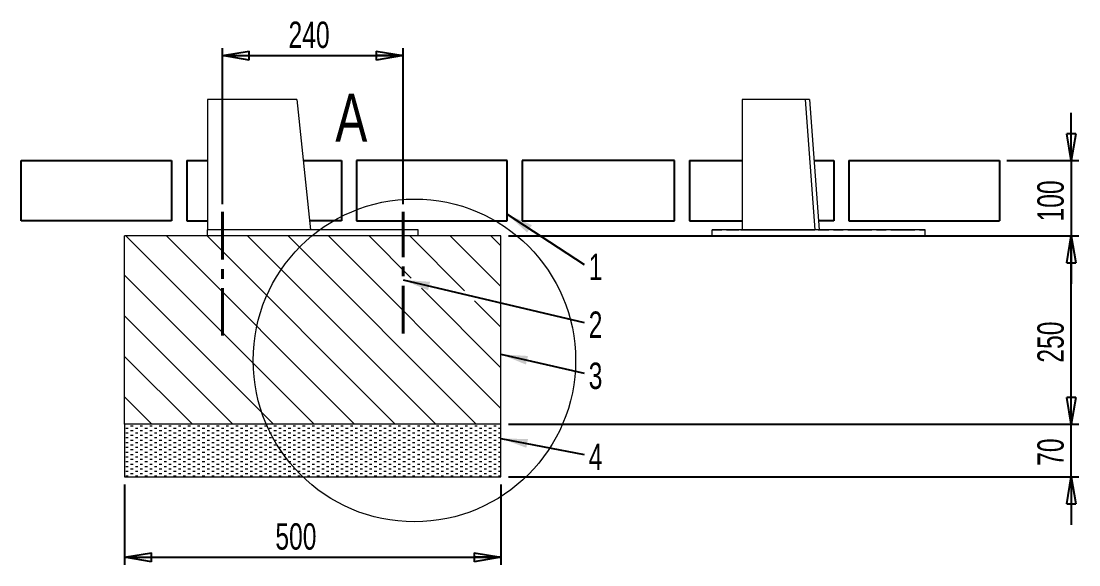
# Model space of a CAD drawing. Header units: millimetres. Extents: x 13 to 406, y 10 to 270.
# Drawn here: x 14 to 154.6, y 124.3 to 196.5 of the extents above; entities that cross this region are included whole.
import ezdxf

# ---------------------------------------------------------------- set-up
doc = ezdxf.new("R2010")
doc.units = ezdxf.units.MM
doc.linetypes.add('CENTER', pattern=[10.16, 6.35, -1.27, 1.27, -1.27])
doc.linetypes.add('HIDDEN', pattern=[1.905, 1.27, -0.635])
doc.layers.add('HLADINA1', color=7, linetype='CENTER', lineweight=40)
doc.layers.add('HLADINA2', color=7, linetype='Continuous')
doc.styles.add('SLDTEXTSTYLE0', font='TXT', dxfattribs={"width": 0.7})
doc.styles.add('SLDTEXTSTYLE1', font='TXT', dxfattribs={"width": 0.75})
doc.dimstyles.new('SLDDIMSTYLE0', dxfattribs={"dimtxt": 3.5, "dimasz": 3.556, "dimexe": 0, "dimexo": 0.0625, "dimgap": 0.875, "dimtad": 1, "dimlfac": 10, "dimrnd": 1e-09, "dimzin": 12, "dimdsep": 46, "dimtxsty": 'SLDTEXTSTYLE0', "dimblk1": 'CLOSED', "dimblk2": 'CLOSED', "dimsah": 1, "dimcen": 0.09, "dimadec": 0, "dimazin": 3, "dimtfac": 1, "dimtofl": 0, "dimtmove": 0, "dimatfit": 3, "dimldrblk": 'CLOSED', "dimfxl": 0, "dimfrac": 2, "dimtolj": 1, "dimtzin": 12, "dimarcsym": 0})
doc.dimstyles.new('SLDDIMSTYLE2', dxfattribs={"dimtxt": 3.5, "dimasz": 3.556, "dimexe": 0, "dimexo": 0.0625, "dimgap": 0.875, "dimtad": 1, "dimlfac": 10, "dimrnd": 1e-09, "dimzin": 12, "dimdsep": 46, "dimtxsty": 'SLDTEXTSTYLE0', "dimblk1": 'CLOSED', "dimblk2": 'CLOSED', "dimsah": 1, "dimcen": 0.09, "dimadec": 0, "dimazin": 3, "dimtfac": 1, "dimtmove": 0, "dimatfit": 0, "dimldrblk": 'CLOSED', "dimfxl": 0, "dimfrac": 2, "dimtolj": 1, "dimtzin": 12, "dimarcsym": 0})
doc.dimstyles.new('SLDDIMSTYLE3', dxfattribs={"dimtxt": 0.18, "dimasz": 3.556, "dimexe": 0, "dimexo": 0.0625, "dimgap": 0, "dimtad": 0, "dimtih": 1, "dimtoh": 1, "dimdec": 0, "dimrnd": 1e-09, "dimzin": 0, "dimdsep": 46, "dimtxsty": 'Standard', "dimsah": 1, "dimcen": 0.09, "dimadec": 0, "dimazin": 0, "dimtfac": 3.556, "dimtdec": 0, "dimtofl": 0, "dimtmove": 0, "dimatfit": 3, "dimfxl": 0, "dimfrac": 2, "dimtolj": 1, "dimtzin": 0, "dimarcsym": 0})

# ---------------------------------------------------------------- blocks, each defined once
blk = doc.blocks.new('SW_HATCH_0')
at = {"color": 0, "linetype": 'Continuous', "lineweight": 0}
for p, q in [((0.17, 21.38), (25.17, -3.62)), ((5.56, 21.38), (30.56, -3.62)), ((10.95, 21.38), (35.95, -3.62)), ((16.34, 21.38), (41.34, -3.62)), ((21.73, 21.38), (46.73, -3.62)), ((27.11, 21.38), (50, -1.51)), ((32.5, 21.38), (38.09, 15.79)), ((37.89, 21.38), (45.16, 14.11)), ((43.28, 21.38), (50, 14.66)), ((48.67, 21.38), (50, 20.05)), ((0, 16.16), (19.78, -3.62)), ((39.44, 14.44), (50, 3.88)), ((46.51, 12.76), (50, 9.27)), ((0, 10.78), (14.4, -3.62)), ((0, 5.39), (9.01, -3.62)), ((0, 0), (3.62, -3.62)), ((0.16, -4.13), (0.48, -4.13)), ((0.8, -3.82), (1.12, -3.82)), ((1.43, -4.13), (1.75, -4.13)), ((2.07, -3.82), (2.39, -3.82)), ((2.7, -4.13), (3.02, -4.13)), ((3.34, -3.82), (3.66, -3.82)), ((3.97, -4.13), (4.29, -4.13)), ((4.61, -3.82), (4.93, -3.82)), ((5.24, -4.13), (5.56, -4.13)), ((5.88, -3.82), (6.2, -3.82)), ((6.51, -4.13), (6.83, -4.13)), ((7.15, -3.82), (7.47, -3.82)), ((7.78, -4.13), (8.1, -4.13)), ((8.42, -3.82), (8.74, -3.82)), ((9.05, -4.13), (9.37, -4.13)), ((9.69, -3.82), (10.01, -3.82)), ((10.32, -4.13), (10.64, -4.13)), ((10.96, -3.82), (11.28, -3.82)), ((11.59, -4.13), (11.91, -4.13)), ((12.23, -3.82), (12.55, -3.82)), ((12.86, -4.13), (13.18, -4.13)), ((13.5, -3.82), (13.82, -3.82)), ((14.13, -4.13), (14.45, -4.13)), ((14.77, -3.82), (15.09, -3.82)), ((15.4, -4.13), (15.72, -4.13)), ((16.04, -3.82), (16.36, -3.82)), ((16.67, -4.13), (16.99, -4.13)), ((17.31, -3.82), (17.63, -3.82)), ((17.94, -4.13), (18.26, -4.13)), ((18.58, -3.82), (18.9, -3.82)), ((19.21, -4.13), (19.53, -4.13)), ((19.85, -3.82), (20.17, -3.82)), ((20.48, -4.13), (20.8, -4.13)), ((21.12, -3.82), (21.44, -3.82)), ((21.75, -4.13), (22.07, -4.13)), ((22.39, -3.82), (22.71, -3.82)), ((23.02, -4.13), (23.34, -4.13)), ((23.66, -3.82), (23.98, -3.82)), ((24.29, -4.13), (24.61, -4.13)), ((24.93, -3.82), (25.25, -3.82)), ((25.56, -4.13), (25.88, -4.13)), ((26.2, -3.82), (26.52, -3.82)), ((26.83, -4.13), (27.15, -4.13)), ((27.47, -3.82), (27.79, -3.82)), ((28.1, -4.13), (28.42, -4.13)), ((28.74, -3.82), (29.06, -3.82)), ((29.37, -4.13), (29.69, -4.13)), ((30.01, -3.82), (30.33, -3.82)), ((30.64, -4.13), (30.96, -4.13)), ((31.28, -3.82), (31.6, -3.82)), ((31.91, -4.13), (32.23, -4.13)), ((32.55, -3.82), (32.87, -3.82)), ((33.18, -4.13), (33.5, -4.13)), ((33.82, -3.82), (34.14, -3.82)), ((34.45, -4.13), (34.77, -4.13)), ((35.09, -3.82), (35.41, -3.82)), ((35.72, -4.13), (36.04, -4.13)), ((36.36, -3.82), (36.68, -3.82)), ((36.99, -4.13), (37.31, -4.13)), ((37.63, -3.82), (37.95, -3.82)), ((38.26, -4.13), (38.58, -4.13)), ((38.9, -3.82), (39.22, -3.82)), ((39.53, -4.13), (39.85, -4.13)), ((40.17, -3.82), (40.49, -3.82)), ((40.8, -4.13), (41.12, -4.13)), ((41.44, -3.82), (41.76, -3.82)), ((42.07, -4.13), (42.39, -4.13)), ((42.71, -3.82), (43.03, -3.82)), ((43.34, -4.13), (43.66, -4.13)), ((43.98, -3.82), (44.3, -3.82)), ((44.61, -4.13), (44.93, -4.13)), ((45.25, -3.82), (45.57, -3.82)), ((45.88, -4.13), (46.2, -4.13)), ((46.52, -3.82), (46.84, -3.82)), ((47.15, -4.13), (47.47, -4.13)), ((47.79, -3.82), (48.11, -3.82)), ((48.42, -4.13), (48.74, -4.13)), ((49.06, -3.82), (49.38, -3.82)), ((49.69, -4.13), (50, -4.13)), ((0.16, -4.77), (0.48, -4.77)), ((0.16, -5.4), (0.48, -5.4)), ((0.8, -4.45), (1.12, -4.45)), ((0.8, -5.09), (1.12, -5.09)), ((1.43, -4.77), (1.75, -4.77)), ((1.43, -5.4), (1.75, -5.4)), ((2.07, -4.45), (2.39, -4.45)), ((2.07, -5.09), (2.39, -5.09)), ((2.7, -4.77), (3.02, -4.77)), ((2.7, -5.4), (3.02, -5.4)), ((3.34, -4.45), (3.66, -4.45)), ((3.34, -5.09), (3.66, -5.09)), ((3.97, -4.77), (4.29, -4.77)), ((3.97, -5.4), (4.29, -5.4)), ((4.61, -4.45), (4.93, -4.45)), ((4.61, -5.09), (4.93, -5.09)), ((5.24, -4.77), (5.56, -4.77)), ((5.24, -5.4), (5.56, -5.4)), ((5.88, -4.45), (6.2, -4.45)), ((5.88, -5.09), (6.2, -5.09)), ((6.51, -4.77), (6.83, -4.77)), ((6.51, -5.4), (6.83, -5.4)), ((7.15, -4.45), (7.47, -4.45)), ((7.15, -5.09), (7.47, -5.09)), ((7.78, -4.77), (8.1, -4.77)), ((7.78, -5.4), (8.1, -5.4)), ((8.42, -4.45), (8.74, -4.45)), ((8.42, -5.09), (8.74, -5.09)), ((9.05, -4.77), (9.37, -4.77)), ((9.05, -5.4), (9.37, -5.4)), ((9.69, -4.45), (10.01, -4.45)), ((9.69, -5.09), (10.01, -5.09)), ((10.32, -4.77), (10.64, -4.77)), ((10.32, -5.4), (10.64, -5.4)), ((10.96, -4.45), (11.28, -4.45)), ((10.96, -5.09), (11.28, -5.09)), ((11.59, -4.77), (11.91, -4.77)), ((11.59, -5.4), (11.91, -5.4)), ((12.23, -4.45), (12.55, -4.45)), ((12.23, -5.09), (12.55, -5.09)), ((12.86, -4.77), (13.18, -4.77)), ((12.86, -5.4), (13.18, -5.4)), ((13.5, -4.45), (13.82, -4.45)), ((13.5, -5.09), (13.82, -5.09)), ((14.13, -4.77), (14.45, -4.77)), ((14.13, -5.4), (14.45, -5.4)), ((14.77, -4.45), (15.09, -4.45)), ((14.77, -5.09), (15.09, -5.09)), ((15.4, -4.77), (15.72, -4.77)), ((15.4, -5.4), (15.72, -5.4)), ((16.04, -4.45), (16.36, -4.45)), ((16.04, -5.09), (16.36, -5.09)), ((16.67, -4.77), (16.99, -4.77)), ((16.67, -5.4), (16.99, -5.4)), ((17.31, -4.45), (17.63, -4.45)), ((17.31, -5.09), (17.63, -5.09)), ((17.94, -4.77), (18.26, -4.77)), ((17.94, -5.4), (18.26, -5.4)), ((18.58, -4.45), (18.9, -4.45)), ((18.58, -5.09), (18.9, -5.09)), ((19.21, -4.77), (19.53, -4.77)), ((19.21, -5.4), (19.53, -5.4)), ((19.85, -4.45), (20.17, -4.45)), ((19.85, -5.09), (20.17, -5.09)), ((20.48, -4.77), (20.8, -4.77)), ((20.48, -5.4), (20.8, -5.4)), ((21.12, -4.45), (21.44, -4.45)), ((21.12, -5.09), (21.44, -5.09)), ((21.75, -4.77), (22.07, -4.77)), ((21.75, -5.4), (22.07, -5.4)), ((22.39, -4.45), (22.71, -4.45)), ((22.39, -5.09), (22.71, -5.09)), ((23.02, -4.77), (23.34, -4.77)), ((23.02, -5.4), (23.34, -5.4)), ((23.66, -4.45), (23.98, -4.45)), ((23.66, -5.09), (23.98, -5.09)), ((24.29, -4.77), (24.61, -4.77)), ((24.29, -5.4), (24.61, -5.4)), ((24.93, -4.45), (25.25, -4.45)), ((24.93, -5.09), (25.25, -5.09)), ((25.56, -4.77), (25.88, -4.77)), ((25.56, -5.4), (25.88, -5.4)), ((26.2, -4.45), (26.52, -4.45)), ((26.2, -5.09), (26.52, -5.09)), ((26.83, -4.77), (27.15, -4.77)), ((26.83, -5.4), (27.15, -5.4)), ((27.47, -4.45), (27.79, -4.45)), ((27.47, -5.09), (27.79, -5.09)), ((28.1, -4.77), (28.42, -4.77)), ((28.1, -5.4), (28.42, -5.4)), ((28.74, -4.45), (29.06, -4.45)), ((28.74, -5.09), (29.06, -5.09)), ((29.37, -4.77), (29.69, -4.77)), ((29.37, -5.4), (29.69, -5.4)), ((30.01, -4.45), (30.33, -4.45)), ((30.01, -5.09), (30.33, -5.09)), ((30.64, -4.77), (30.96, -4.77)), ((30.64, -5.4), (30.96, -5.4)), ((31.28, -4.45), (31.6, -4.45)), ((31.28, -5.09), (31.6, -5.09)), ((31.91, -4.77), (32.23, -4.77)), ((31.91, -5.4), (32.23, -5.4)), ((32.55, -4.45), (32.87, -4.45)), ((32.55, -5.09), (32.87, -5.09)), ((33.18, -4.77), (33.5, -4.77)), ((33.18, -5.4), (33.5, -5.4)), ((33.82, -4.45), (34.14, -4.45)), ((33.82, -5.09), (34.14, -5.09)), ((34.45, -4.77), (34.77, -4.77)), ((34.45, -5.4), (34.77, -5.4)), ((35.09, -4.45), (35.41, -4.45)), ((35.09, -5.09), (35.41, -5.09)), ((35.72, -4.77), (36.04, -4.77)), ((35.72, -5.4), (36.04, -5.4)), ((36.36, -4.45), (36.68, -4.45)), ((36.36, -5.09), (36.68, -5.09)), ((36.99, -4.77), (37.31, -4.77)), ((36.99, -5.4), (37.31, -5.4)), ((37.63, -4.45), (37.95, -4.45)), ((37.63, -5.09), (37.95, -5.09)), ((38.26, -4.77), (38.58, -4.77)), ((38.26, -5.4), (38.58, -5.4)), ((38.9, -4.45), (39.22, -4.45)), ((38.9, -5.09), (39.22, -5.09)), ((39.53, -4.77), (39.85, -4.77)), ((39.53, -5.4), (39.85, -5.4)), ((40.17, -4.45), (40.49, -4.45)), ((40.17, -5.09), (40.49, -5.09)), ((40.8, -4.77), (41.12, -4.77)), ((40.8, -5.4), (41.12, -5.4)), ((41.44, -4.45), (41.76, -4.45)), ((41.44, -5.09), (41.76, -5.09)), ((42.07, -4.77), (42.39, -4.77)), ((42.07, -5.4), (42.39, -5.4)), ((42.71, -4.45), (43.03, -4.45)), ((42.71, -5.09), (43.03, -5.09)), ((43.34, -4.77), (43.66, -4.77)), ((43.34, -5.4), (43.66, -5.4)), ((43.98, -4.45), (44.3, -4.45)), ((43.98, -5.09), (44.3, -5.09)), ((44.61, -4.77), (44.93, -4.77)), ((44.61, -5.4), (44.93, -5.4)), ((45.25, -4.45), (45.57, -4.45)), ((45.25, -5.09), (45.57, -5.09)), ((45.88, -4.77), (46.2, -4.77)), ((45.88, -5.4), (46.2, -5.4)), ((46.52, -4.45), (46.84, -4.45)), ((46.52, -5.09), (46.84, -5.09)), ((47.15, -4.77), (47.47, -4.77)), ((47.15, -5.4), (47.47, -5.4)), ((47.79, -4.45), (48.11, -4.45)), ((47.79, -5.09), (48.11, -5.09)), ((48.42, -4.77), (48.74, -4.77)), ((48.42, -5.4), (48.74, -5.4)), ((49.06, -4.45), (49.38, -4.45)), ((49.06, -5.09), (49.38, -5.09)), ((49.69, -4.77), (50, -4.77)), ((49.69, -5.4), (50, -5.4)), ((0.16, -6.04), (0.48, -6.04)), ((0.16, -6.67), (0.48, -6.67)), ((0.8, -5.72), (1.12, -5.72)), ((0.8, -6.36), (1.12, -6.36)), ((0.8, -6.99), (1.12, -6.99)), ((1.43, -6.04), (1.75, -6.04)), ((1.43, -6.67), (1.75, -6.67)), ((2.07, -5.72), (2.39, -5.72)), ((2.07, -6.36), (2.39, -6.36)), ((2.07, -6.99), (2.39, -6.99)), ((2.7, -6.04), (3.02, -6.04)), ((2.7, -6.67), (3.02, -6.67)), ((3.34, -5.72), (3.66, -5.72)), ((3.34, -6.36), (3.66, -6.36)), ((3.34, -6.99), (3.66, -6.99)), ((3.97, -6.04), (4.29, -6.04)), ((3.97, -6.67), (4.29, -6.67)), ((4.61, -5.72), (4.93, -5.72)), ((4.61, -6.36), (4.93, -6.36)), ((4.61, -6.99), (4.93, -6.99)), ((5.24, -6.04), (5.56, -6.04)), ((5.24, -6.67), (5.56, -6.67)), ((5.88, -5.72), (6.2, -5.72)), ((5.88, -6.36), (6.2, -6.36)), ((5.88, -6.99), (6.2, -6.99)), ((6.51, -6.04), (6.83, -6.04)), ((6.51, -6.67), (6.83, -6.67)), ((7.15, -5.72), (7.47, -5.72)), ((7.15, -6.36), (7.47, -6.36)), ((7.15, -6.99), (7.47, -6.99)), ((7.78, -6.04), (8.1, -6.04)), ((7.78, -6.67), (8.1, -6.67)), ((8.42, -5.72), (8.74, -5.72)), ((8.42, -6.36), (8.74, -6.36)), ((8.42, -6.99), (8.74, -6.99)), ((9.05, -6.04), (9.37, -6.04)), ((9.05, -6.67), (9.37, -6.67)), ((9.69, -5.72), (10.01, -5.72)), ((9.69, -6.36), (10.01, -6.36)), ((9.69, -6.99), (10.01, -6.99)), ((10.32, -6.04), (10.64, -6.04)), ((10.32, -6.67), (10.64, -6.67)), ((10.96, -5.72), (11.28, -5.72)), ((10.96, -6.36), (11.28, -6.36)), ((10.96, -6.99), (11.28, -6.99)), ((11.59, -6.04), (11.91, -6.04)), ((11.59, -6.67), (11.91, -6.67)), ((12.23, -5.72), (12.55, -5.72)), ((12.23, -6.36), (12.55, -6.36)), ((12.23, -6.99), (12.55, -6.99)), ((12.86, -6.04), (13.18, -6.04)), ((12.86, -6.67), (13.18, -6.67)), ((13.5, -5.72), (13.82, -5.72)), ((13.5, -6.36), (13.82, -6.36)), ((13.5, -6.99), (13.82, -6.99)), ((14.13, -6.04), (14.45, -6.04)), ((14.13, -6.67), (14.45, -6.67)), ((14.77, -5.72), (15.09, -5.72)), ((14.77, -6.36), (15.09, -6.36)), ((14.77, -6.99), (15.09, -6.99)), ((15.4, -6.04), (15.72, -6.04)), ((15.4, -6.67), (15.72, -6.67)), ((16.04, -5.72), (16.36, -5.72)), ((16.04, -6.36), (16.36, -6.36)), ((16.04, -6.99), (16.36, -6.99)), ((16.67, -6.04), (16.99, -6.04)), ((16.67, -6.67), (16.99, -6.67)), ((17.31, -5.72), (17.63, -5.72)), ((17.31, -6.36), (17.63, -6.36)), ((17.31, -6.99), (17.63, -6.99)), ((17.94, -6.04), (18.26, -6.04)), ((17.94, -6.67), (18.26, -6.67)), ((18.58, -5.72), (18.9, -5.72)), ((18.58, -6.36), (18.9, -6.36)), ((18.58, -6.99), (18.9, -6.99)), ((19.21, -6.04), (19.53, -6.04)), ((19.21, -6.67), (19.53, -6.67)), ((19.85, -5.72), (20.17, -5.72)), ((19.85, -6.36), (20.17, -6.36)), ((19.85, -6.99), (20.17, -6.99)), ((20.48, -6.04), (20.8, -6.04)), ((20.48, -6.67), (20.8, -6.67)), ((21.12, -5.72), (21.44, -5.72)), ((21.12, -6.36), (21.44, -6.36)), ((21.12, -6.99), (21.44, -6.99)), ((21.75, -6.04), (22.07, -6.04)), ((21.75, -6.67), (22.07, -6.67)), ((22.39, -5.72), (22.71, -5.72)), ((22.39, -6.36), (22.71, -6.36)), ((22.39, -6.99), (22.71, -6.99)), ((23.02, -6.04), (23.34, -6.04)), ((23.02, -6.67), (23.34, -6.67)), ((23.66, -5.72), (23.98, -5.72)), ((23.66, -6.36), (23.98, -6.36)), ((23.66, -6.99), (23.98, -6.99)), ((24.29, -6.04), (24.61, -6.04)), ((24.29, -6.67), (24.61, -6.67)), ((24.93, -5.72), (25.25, -5.72)), ((24.93, -6.36), (25.25, -6.36)), ((24.93, -6.99), (25.25, -6.99)), ((25.56, -6.04), (25.88, -6.04)), ((25.56, -6.67), (25.88, -6.67)), ((26.2, -5.72), (26.52, -5.72)), ((26.2, -6.36), (26.52, -6.36)), ((26.2, -6.99), (26.52, -6.99)), ((26.83, -6.04), (27.15, -6.04)), ((26.83, -6.67), (27.15, -6.67)), ((27.47, -5.72), (27.79, -5.72)), ((27.47, -6.36), (27.79, -6.36)), ((27.47, -6.99), (27.79, -6.99)), ((28.1, -6.04), (28.42, -6.04)), ((28.1, -6.67), (28.42, -6.67)), ((28.74, -5.72), (29.06, -5.72)), ((28.74, -6.36), (29.06, -6.36)), ((28.74, -6.99), (29.06, -6.99)), ((29.37, -6.04), (29.69, -6.04)), ((29.37, -6.67), (29.69, -6.67)), ((30.01, -5.72), (30.33, -5.72)), ((30.01, -6.36), (30.33, -6.36)), ((30.01, -6.99), (30.33, -6.99)), ((30.64, -6.04), (30.96, -6.04)), ((30.64, -6.67), (30.96, -6.67)), ((31.28, -5.72), (31.6, -5.72)), ((31.28, -6.36), (31.6, -6.36)), ((31.28, -6.99), (31.6, -6.99)), ((31.91, -6.04), (32.23, -6.04)), ((31.91, -6.67), (32.23, -6.67)), ((32.55, -5.72), (32.87, -5.72)), ((32.55, -6.36), (32.87, -6.36)), ((32.55, -6.99), (32.87, -6.99)), ((33.18, -6.04), (33.5, -6.04)), ((33.18, -6.67), (33.5, -6.67)), ((33.82, -5.72), (34.14, -5.72)), ((33.82, -6.36), (34.14, -6.36)), ((33.82, -6.99), (34.14, -6.99)), ((34.45, -6.04), (34.77, -6.04)), ((34.45, -6.67), (34.77, -6.67)), ((35.09, -5.72), (35.41, -5.72)), ((35.09, -6.36), (35.41, -6.36)), ((35.09, -6.99), (35.41, -6.99)), ((35.72, -6.04), (36.04, -6.04)), ((35.72, -6.67), (36.04, -6.67)), ((36.36, -5.72), (36.68, -5.72)), ((36.36, -6.36), (36.68, -6.36)), ((36.36, -6.99), (36.68, -6.99)), ((36.99, -6.04), (37.31, -6.04)), ((36.99, -6.67), (37.31, -6.67)), ((37.63, -5.72), (37.95, -5.72)), ((37.63, -6.36), (37.95, -6.36)), ((37.63, -6.99), (37.95, -6.99)), ((38.26, -6.04), (38.58, -6.04)), ((38.26, -6.67), (38.58, -6.67)), ((38.9, -5.72), (39.22, -5.72)), ((38.9, -6.36), (39.22, -6.36)), ((38.9, -6.99), (39.22, -6.99)), ((39.53, -6.04), (39.85, -6.04)), ((39.53, -6.67), (39.85, -6.67)), ((40.17, -5.72), (40.49, -5.72)), ((40.17, -6.36), (40.49, -6.36)), ((40.17, -6.99), (40.49, -6.99)), ((40.8, -6.04), (41.12, -6.04)), ((40.8, -6.67), (41.12, -6.67)), ((41.44, -5.72), (41.76, -5.72)), ((41.44, -6.36), (41.76, -6.36)), ((41.44, -6.99), (41.76, -6.99)), ((42.07, -6.04), (42.39, -6.04)), ((42.07, -6.67), (42.39, -6.67)), ((42.71, -5.72), (43.03, -5.72)), ((42.71, -6.36), (43.03, -6.36)), ((42.71, -6.99), (43.03, -6.99)), ((43.34, -6.04), (43.66, -6.04)), ((43.34, -6.67), (43.66, -6.67)), ((43.98, -5.72), (44.3, -5.72)), ((43.98, -6.36), (44.3, -6.36)), ((43.98, -6.99), (44.3, -6.99)), ((44.61, -6.04), (44.93, -6.04)), ((44.61, -6.67), (44.93, -6.67)), ((45.25, -5.72), (45.57, -5.72)), ((45.25, -6.36), (45.57, -6.36)), ((45.25, -6.99), (45.57, -6.99)), ((45.88, -6.04), (46.2, -6.04)), ((45.88, -6.67), (46.2, -6.67)), ((46.52, -5.72), (46.84, -5.72)), ((46.52, -6.36), (46.84, -6.36)), ((46.52, -6.99), (46.84, -6.99)), ((47.15, -6.04), (47.47, -6.04)), ((47.15, -6.67), (47.47, -6.67)), ((47.79, -5.72), (48.11, -5.72)), ((47.79, -6.36), (48.11, -6.36)), ((47.79, -6.99), (48.11, -6.99)), ((48.42, -6.04), (48.74, -6.04)), ((48.42, -6.67), (48.74, -6.67)), ((49.06, -5.72), (49.38, -5.72)), ((49.06, -6.36), (49.38, -6.36)), ((49.06, -6.99), (49.38, -6.99)), ((49.69, -6.04), (50, -6.04)), ((49.69, -6.67), (50, -6.67)), ((0.16, -7.31), (0.48, -7.31)), ((0.16, -7.94), (0.48, -7.94)), ((0.8, -7.63), (1.12, -7.63)), ((0.8, -8.26), (1.12, -8.26)), ((1.43, -7.31), (1.75, -7.31)), ((1.43, -7.94), (1.75, -7.94)), ((2.07, -7.63), (2.39, -7.63)), ((2.07, -8.26), (2.39, -8.26)), ((2.7, -7.31), (3.02, -7.31)), ((2.7, -7.94), (3.02, -7.94)), ((3.34, -7.63), (3.66, -7.63)), ((3.34, -8.26), (3.66, -8.26)), ((3.97, -7.31), (4.29, -7.31)), ((3.97, -7.94), (4.29, -7.94)), ((4.61, -7.63), (4.93, -7.63)), ((4.61, -8.26), (4.93, -8.26)), ((5.24, -7.31), (5.56, -7.31)), ((5.24, -7.94), (5.56, -7.94)), ((5.88, -7.63), (6.2, -7.63)), ((5.88, -8.26), (6.2, -8.26)), ((6.51, -7.31), (6.83, -7.31)), ((6.51, -7.94), (6.83, -7.94)), ((7.15, -7.63), (7.47, -7.63)), ((7.15, -8.26), (7.47, -8.26)), ((7.78, -7.31), (8.1, -7.31)), ((7.78, -7.94), (8.1, -7.94)), ((8.42, -7.63), (8.74, -7.63)), ((8.42, -8.26), (8.74, -8.26)), ((9.05, -7.31), (9.37, -7.31)), ((9.05, -7.94), (9.37, -7.94)), ((9.69, -7.63), (10.01, -7.63)), ((9.69, -8.26), (10.01, -8.26)), ((10.32, -7.31), (10.64, -7.31)), ((10.32, -7.94), (10.64, -7.94)), ((10.96, -7.63), (11.28, -7.63)), ((10.96, -8.26), (11.28, -8.26)), ((11.59, -7.31), (11.91, -7.31)), ((11.59, -7.94), (11.91, -7.94)), ((12.23, -7.63), (12.55, -7.63)), ((12.23, -8.26), (12.55, -8.26)), ((12.86, -7.31), (13.18, -7.31)), ((12.86, -7.94), (13.18, -7.94)), ((13.5, -7.63), (13.82, -7.63)), ((13.5, -8.26), (13.82, -8.26)), ((14.13, -7.31), (14.45, -7.31)), ((14.13, -7.94), (14.45, -7.94)), ((14.77, -7.63), (15.09, -7.63)), ((14.77, -8.26), (15.09, -8.26)), ((15.4, -7.31), (15.72, -7.31)), ((15.4, -7.94), (15.72, -7.94)), ((16.04, -7.63), (16.36, -7.63)), ((16.04, -8.26), (16.36, -8.26)), ((16.67, -7.31), (16.99, -7.31)), ((16.67, -7.94), (16.99, -7.94)), ((17.31, -7.63), (17.63, -7.63)), ((17.31, -8.26), (17.63, -8.26)), ((17.94, -7.31), (18.26, -7.31)), ((17.94, -7.94), (18.26, -7.94)), ((18.58, -7.63), (18.9, -7.63)), ((18.58, -8.26), (18.9, -8.26)), ((19.21, -7.31), (19.53, -7.31)), ((19.21, -7.94), (19.53, -7.94)), ((19.85, -7.63), (20.17, -7.63)), ((19.85, -8.26), (20.17, -8.26)), ((20.48, -7.31), (20.8, -7.31)), ((20.48, -7.94), (20.8, -7.94)), ((21.12, -7.63), (21.44, -7.63)), ((21.12, -8.26), (21.44, -8.26)), ((21.75, -7.31), (22.07, -7.31)), ((21.75, -7.94), (22.07, -7.94)), ((22.39, -7.63), (22.71, -7.63)), ((22.39, -8.26), (22.71, -8.26)), ((23.02, -7.31), (23.34, -7.31)), ((23.02, -7.94), (23.34, -7.94)), ((23.66, -7.63), (23.98, -7.63)), ((23.66, -8.26), (23.98, -8.26)), ((24.29, -7.31), (24.61, -7.31)), ((24.29, -7.94), (24.61, -7.94)), ((24.93, -7.63), (25.25, -7.63)), ((24.93, -8.26), (25.25, -8.26)), ((25.56, -7.31), (25.88, -7.31)), ((25.56, -7.94), (25.88, -7.94)), ((26.2, -7.63), (26.52, -7.63)), ((26.2, -8.26), (26.52, -8.26)), ((26.83, -7.31), (27.15, -7.31)), ((26.83, -7.94), (27.15, -7.94)), ((27.47, -7.63), (27.79, -7.63)), ((27.47, -8.26), (27.79, -8.26)), ((28.1, -7.31), (28.42, -7.31)), ((28.1, -7.94), (28.42, -7.94)), ((28.74, -7.63), (29.06, -7.63)), ((28.74, -8.26), (29.06, -8.26)), ((29.37, -7.31), (29.69, -7.31)), ((29.37, -7.94), (29.69, -7.94)), ((30.01, -7.63), (30.33, -7.63)), ((30.01, -8.26), (30.33, -8.26)), ((30.64, -7.31), (30.96, -7.31)), ((30.64, -7.94), (30.96, -7.94)), ((31.28, -7.63), (31.6, -7.63)), ((31.28, -8.26), (31.6, -8.26)), ((31.91, -7.31), (32.23, -7.31)), ((31.91, -7.94), (32.23, -7.94)), ((32.55, -7.63), (32.87, -7.63)), ((32.55, -8.26), (32.87, -8.26)), ((33.18, -7.31), (33.5, -7.31)), ((33.18, -7.94), (33.5, -7.94)), ((33.82, -7.63), (34.14, -7.63)), ((33.82, -8.26), (34.14, -8.26)), ((34.45, -7.31), (34.77, -7.31)), ((34.45, -7.94), (34.77, -7.94)), ((35.09, -7.63), (35.41, -7.63)), ((35.09, -8.26), (35.41, -8.26)), ((35.72, -7.31), (36.04, -7.31)), ((35.72, -7.94), (36.04, -7.94)), ((36.36, -7.63), (36.68, -7.63)), ((36.36, -8.26), (36.68, -8.26)), ((36.99, -7.31), (37.31, -7.31)), ((36.99, -7.94), (37.31, -7.94)), ((37.63, -7.63), (37.95, -7.63)), ((37.63, -8.26), (37.95, -8.26)), ((38.26, -7.31), (38.58, -7.31)), ((38.26, -7.94), (38.58, -7.94)), ((38.9, -7.63), (39.22, -7.63)), ((38.9, -8.26), (39.22, -8.26)), ((39.53, -7.31), (39.85, -7.31)), ((39.53, -7.94), (39.85, -7.94)), ((40.17, -7.63), (40.49, -7.63)), ((40.17, -8.26), (40.49, -8.26)), ((40.8, -7.31), (41.12, -7.31)), ((40.8, -7.94), (41.12, -7.94)), ((41.44, -7.63), (41.76, -7.63)), ((41.44, -8.26), (41.76, -8.26)), ((42.07, -7.31), (42.39, -7.31)), ((42.07, -7.94), (42.39, -7.94)), ((42.71, -7.63), (43.03, -7.63)), ((42.71, -8.26), (43.03, -8.26)), ((43.34, -7.31), (43.66, -7.31)), ((43.34, -7.94), (43.66, -7.94)), ((43.98, -7.63), (44.3, -7.63)), ((43.98, -8.26), (44.3, -8.26)), ((44.61, -7.31), (44.93, -7.31)), ((44.61, -7.94), (44.93, -7.94)), ((45.25, -7.63), (45.57, -7.63)), ((45.25, -8.26), (45.57, -8.26)), ((45.88, -7.31), (46.2, -7.31)), ((45.88, -7.94), (46.2, -7.94)), ((46.52, -7.63), (46.84, -7.63)), ((46.52, -8.26), (46.84, -8.26)), ((47.15, -7.31), (47.47, -7.31)), ((47.15, -7.94), (47.47, -7.94)), ((47.79, -7.63), (48.11, -7.63)), ((47.79, -8.26), (48.11, -8.26)), ((48.42, -7.31), (48.74, -7.31)), ((48.42, -7.94), (48.74, -7.94)), ((49.06, -7.63), (49.38, -7.63)), ((49.06, -8.26), (49.38, -8.26)), ((49.69, -7.31), (50, -7.31)), ((49.69, -7.94), (50, -7.94)), ((0.16, -8.58), (0.48, -8.58)), ((0.16, -9.21), (0.48, -9.21)), ((0.8, -8.9), (1.12, -8.9)), ((0.8, -9.53), (1.12, -9.53)), ((1.43, -8.58), (1.75, -8.58)), ((1.43, -9.21), (1.75, -9.21)), ((2.07, -8.9), (2.39, -8.9)), ((2.07, -9.53), (2.39, -9.53)), ((2.7, -8.58), (3.02, -8.58)), ((2.7, -9.21), (3.02, -9.21)), ((3.34, -8.9), (3.66, -8.9)), ((3.34, -9.53), (3.66, -9.53)), ((3.97, -8.58), (4.29, -8.58)), ((3.97, -9.21), (4.29, -9.21)), ((4.61, -8.9), (4.93, -8.9)), ((4.61, -9.53), (4.93, -9.53)), ((5.24, -8.58), (5.56, -8.58)), ((5.24, -9.21), (5.56, -9.21)), ((5.88, -8.9), (6.2, -8.9)), ((5.88, -9.53), (6.2, -9.53)), ((6.51, -8.58), (6.83, -8.58)), ((6.51, -9.21), (6.83, -9.21)), ((7.15, -8.9), (7.47, -8.9)), ((7.15, -9.53), (7.47, -9.53)), ((7.78, -8.58), (8.1, -8.58)), ((7.78, -9.21), (8.1, -9.21)), ((8.42, -8.9), (8.74, -8.9)), ((8.42, -9.53), (8.74, -9.53)), ((9.05, -8.58), (9.37, -8.58)), ((9.05, -9.21), (9.37, -9.21)), ((9.69, -8.9), (10.01, -8.9)), ((9.69, -9.53), (10.01, -9.53)), ((10.32, -8.58), (10.64, -8.58)), ((10.32, -9.21), (10.64, -9.21)), ((10.96, -8.9), (11.28, -8.9)), ((10.96, -9.53), (11.28, -9.53)), ((11.59, -8.58), (11.91, -8.58)), ((11.59, -9.21), (11.91, -9.21)), ((12.23, -8.9), (12.55, -8.9)), ((12.23, -9.53), (12.55, -9.53)), ((12.86, -8.58), (13.18, -8.58)), ((12.86, -9.21), (13.18, -9.21)), ((13.5, -8.9), (13.82, -8.9)), ((13.5, -9.53), (13.82, -9.53)), ((14.13, -8.58), (14.45, -8.58)), ((14.13, -9.21), (14.45, -9.21)), ((14.77, -8.9), (15.09, -8.9)), ((14.77, -9.53), (15.09, -9.53)), ((15.4, -8.58), (15.72, -8.58)), ((15.4, -9.21), (15.72, -9.21)), ((16.04, -8.9), (16.36, -8.9)), ((16.04, -9.53), (16.36, -9.53)), ((16.67, -8.58), (16.99, -8.58)), ((16.67, -9.21), (16.99, -9.21)), ((17.31, -8.9), (17.63, -8.9)), ((17.31, -9.53), (17.63, -9.53)), ((17.94, -8.58), (18.26, -8.58)), ((17.94, -9.21), (18.26, -9.21)), ((18.58, -8.9), (18.9, -8.9)), ((18.58, -9.53), (18.9, -9.53)), ((19.21, -8.58), (19.53, -8.58)), ((19.21, -9.21), (19.53, -9.21)), ((19.85, -8.9), (20.17, -8.9)), ((19.85, -9.53), (20.17, -9.53)), ((20.48, -8.58), (20.8, -8.58)), ((20.48, -9.21), (20.8, -9.21)), ((21.12, -8.9), (21.44, -8.9)), ((21.12, -9.53), (21.44, -9.53)), ((21.75, -8.58), (22.07, -8.58)), ((21.75, -9.21), (22.07, -9.21)), ((22.39, -8.9), (22.71, -8.9)), ((22.39, -9.53), (22.71, -9.53)), ((23.02, -8.58), (23.34, -8.58)), ((23.02, -9.21), (23.34, -9.21)), ((23.66, -8.9), (23.98, -8.9)), ((23.66, -9.53), (23.98, -9.53)), ((24.29, -8.58), (24.61, -8.58)), ((24.29, -9.21), (24.61, -9.21)), ((24.93, -8.9), (25.25, -8.9)), ((24.93, -9.53), (25.25, -9.53)), ((25.56, -8.58), (25.88, -8.58)), ((25.56, -9.21), (25.88, -9.21)), ((26.2, -8.9), (26.52, -8.9)), ((26.2, -9.53), (26.52, -9.53)), ((26.83, -8.58), (27.15, -8.58)), ((26.83, -9.21), (27.15, -9.21)), ((27.47, -8.9), (27.79, -8.9)), ((27.47, -9.53), (27.79, -9.53)), ((28.1, -8.58), (28.42, -8.58)), ((28.1, -9.21), (28.42, -9.21)), ((28.74, -8.9), (29.06, -8.9)), ((28.74, -9.53), (29.06, -9.53)), ((29.37, -8.58), (29.69, -8.58)), ((29.37, -9.21), (29.69, -9.21)), ((30.01, -8.9), (30.33, -8.9)), ((30.01, -9.53), (30.33, -9.53)), ((30.64, -8.58), (30.96, -8.58)), ((30.64, -9.21), (30.96, -9.21)), ((31.28, -8.9), (31.6, -8.9)), ((31.28, -9.53), (31.6, -9.53)), ((31.91, -8.58), (32.23, -8.58)), ((31.91, -9.21), (32.23, -9.21)), ((32.55, -8.9), (32.87, -8.9)), ((32.55, -9.53), (32.87, -9.53)), ((33.18, -8.58), (33.5, -8.58)), ((33.18, -9.21), (33.5, -9.21)), ((33.82, -8.9), (34.14, -8.9)), ((33.82, -9.53), (34.14, -9.53)), ((34.45, -8.58), (34.77, -8.58)), ((34.45, -9.21), (34.77, -9.21)), ((35.09, -8.9), (35.41, -8.9)), ((35.09, -9.53), (35.41, -9.53)), ((35.72, -8.58), (36.04, -8.58)), ((35.72, -9.21), (36.04, -9.21)), ((36.36, -8.9), (36.68, -8.9)), ((36.36, -9.53), (36.68, -9.53)), ((36.99, -8.58), (37.31, -8.58)), ((36.99, -9.21), (37.31, -9.21)), ((37.63, -8.9), (37.95, -8.9)), ((37.63, -9.53), (37.95, -9.53)), ((38.26, -8.58), (38.58, -8.58)), ((38.26, -9.21), (38.58, -9.21)), ((38.9, -8.9), (39.22, -8.9)), ((38.9, -9.53), (39.22, -9.53)), ((39.53, -8.58), (39.85, -8.58)), ((39.53, -9.21), (39.85, -9.21)), ((40.17, -8.9), (40.49, -8.9)), ((40.17, -9.53), (40.49, -9.53)), ((40.8, -8.58), (41.12, -8.58)), ((40.8, -9.21), (41.12, -9.21)), ((41.44, -8.9), (41.76, -8.9)), ((41.44, -9.53), (41.76, -9.53)), ((42.07, -8.58), (42.39, -8.58)), ((42.07, -9.21), (42.39, -9.21)), ((42.71, -8.9), (43.03, -8.9)), ((42.71, -9.53), (43.03, -9.53)), ((43.34, -8.58), (43.66, -8.58)), ((43.34, -9.21), (43.66, -9.21)), ((43.98, -8.9), (44.3, -8.9)), ((43.98, -9.53), (44.3, -9.53)), ((44.61, -8.58), (44.93, -8.58)), ((44.61, -9.21), (44.93, -9.21)), ((45.25, -8.9), (45.57, -8.9)), ((45.25, -9.53), (45.57, -9.53)), ((45.88, -8.58), (46.2, -8.58)), ((45.88, -9.21), (46.2, -9.21)), ((46.52, -8.9), (46.84, -8.9)), ((46.52, -9.53), (46.84, -9.53)), ((47.15, -8.58), (47.47, -8.58)), ((47.15, -9.21), (47.47, -9.21)), ((47.79, -8.9), (48.11, -8.9)), ((47.79, -9.53), (48.11, -9.53)), ((48.42, -8.58), (48.74, -8.58)), ((48.42, -9.21), (48.74, -9.21)), ((49.06, -8.9), (49.38, -8.9)), ((49.06, -9.53), (49.38, -9.53)), ((49.69, -8.58), (50, -8.58)), ((49.69, -9.21), (50, -9.21)), ((0.16, -9.85), (0.48, -9.85)), ((0.16, -10.48), (0.48, -10.48)), ((0.8, -10.17), (1.12, -10.17)), ((1.43, -9.85), (1.75, -9.85)), ((1.43, -10.48), (1.75, -10.48)), ((2.07, -10.17), (2.39, -10.17)), ((2.7, -9.85), (3.02, -9.85)), ((2.7, -10.48), (3.02, -10.48)), ((3.34, -10.17), (3.66, -10.17)), ((3.97, -9.85), (4.29, -9.85)), ((3.97, -10.48), (4.29, -10.48)), ((4.61, -10.17), (4.93, -10.17)), ((5.24, -9.85), (5.56, -9.85)), ((5.24, -10.48), (5.56, -10.48)), ((5.88, -10.17), (6.2, -10.17)), ((6.51, -9.85), (6.83, -9.85)), ((6.51, -10.48), (6.83, -10.48)), ((7.15, -10.17), (7.47, -10.17)), ((7.78, -9.85), (8.1, -9.85)), ((7.78, -10.48), (8.1, -10.48)), ((8.42, -10.17), (8.74, -10.17)), ((9.05, -9.85), (9.37, -9.85)), ((9.05, -10.48), (9.37, -10.48)), ((9.69, -10.17), (10.01, -10.17)), ((10.32, -9.85), (10.64, -9.85)), ((10.32, -10.48), (10.64, -10.48)), ((10.96, -10.17), (11.28, -10.17)), ((11.59, -9.85), (11.91, -9.85)), ((11.59, -10.48), (11.91, -10.48)), ((12.23, -10.17), (12.55, -10.17)), ((12.86, -9.85), (13.18, -9.85)), ((12.86, -10.48), (13.18, -10.48)), ((13.5, -10.17), (13.82, -10.17)), ((14.13, -9.85), (14.45, -9.85)), ((14.13, -10.48), (14.45, -10.48)), ((14.77, -10.17), (15.09, -10.17)), ((15.4, -9.85), (15.72, -9.85)), ((15.4, -10.48), (15.72, -10.48)), ((16.04, -10.17), (16.36, -10.17)), ((16.67, -9.85), (16.99, -9.85)), ((16.67, -10.48), (16.99, -10.48)), ((17.31, -10.17), (17.63, -10.17)), ((17.94, -9.85), (18.26, -9.85)), ((17.94, -10.48), (18.26, -10.48)), ((18.58, -10.17), (18.9, -10.17)), ((19.21, -9.85), (19.53, -9.85)), ((19.21, -10.48), (19.53, -10.48)), ((19.85, -10.17), (20.17, -10.17)), ((20.48, -9.85), (20.8, -9.85)), ((20.48, -10.48), (20.8, -10.48)), ((21.12, -10.17), (21.44, -10.17)), ((21.75, -9.85), (22.07, -9.85)), ((21.75, -10.48), (22.07, -10.48)), ((22.39, -10.17), (22.71, -10.17)), ((23.02, -9.85), (23.34, -9.85)), ((23.02, -10.48), (23.34, -10.48)), ((23.66, -10.17), (23.98, -10.17)), ((24.29, -9.85), (24.61, -9.85)), ((24.29, -10.48), (24.61, -10.48)), ((24.93, -10.17), (25.25, -10.17)), ((25.56, -9.85), (25.88, -9.85)), ((25.56, -10.48), (25.88, -10.48)), ((26.2, -10.17), (26.52, -10.17)), ((26.83, -9.85), (27.15, -9.85)), ((26.83, -10.48), (27.15, -10.48)), ((27.47, -10.17), (27.79, -10.17)), ((28.1, -9.85), (28.42, -9.85)), ((28.1, -10.48), (28.42, -10.48)), ((28.74, -10.17), (29.06, -10.17)), ((29.37, -9.85), (29.69, -9.85)), ((29.37, -10.48), (29.69, -10.48)), ((30.01, -10.17), (30.33, -10.17)), ((30.64, -9.85), (30.96, -9.85)), ((30.64, -10.48), (30.96, -10.48)), ((31.28, -10.17), (31.6, -10.17)), ((31.91, -9.85), (32.23, -9.85)), ((31.91, -10.48), (32.23, -10.48)), ((32.55, -10.17), (32.87, -10.17)), ((33.18, -9.85), (33.5, -9.85)), ((33.18, -10.48), (33.5, -10.48)), ((33.82, -10.17), (34.14, -10.17)), ((34.45, -9.85), (34.77, -9.85)), ((34.45, -10.48), (34.77, -10.48)), ((35.09, -10.17), (35.41, -10.17)), ((35.72, -9.85), (36.04, -9.85)), ((35.72, -10.48), (36.04, -10.48)), ((36.36, -10.17), (36.68, -10.17)), ((36.99, -9.85), (37.31, -9.85)), ((36.99, -10.48), (37.31, -10.48)), ((37.63, -10.17), (37.95, -10.17)), ((38.26, -9.85), (38.58, -9.85)), ((38.26, -10.48), (38.58, -10.48)), ((38.9, -10.17), (39.22, -10.17)), ((39.53, -9.85), (39.85, -9.85)), ((39.53, -10.48), (39.85, -10.48)), ((40.17, -10.17), (40.49, -10.17)), ((40.8, -9.85), (41.12, -9.85)), ((40.8, -10.48), (41.12, -10.48)), ((41.44, -10.17), (41.76, -10.17)), ((42.07, -9.85), (42.39, -9.85)), ((42.07, -10.48), (42.39, -10.48)), ((42.71, -10.17), (43.03, -10.17)), ((43.34, -9.85), (43.66, -9.85)), ((43.34, -10.48), (43.66, -10.48)), ((43.98, -10.17), (44.3, -10.17)), ((44.61, -9.85), (44.93, -9.85)), ((44.61, -10.48), (44.93, -10.48)), ((45.25, -10.17), (45.57, -10.17)), ((45.88, -9.85), (46.2, -9.85)), ((45.88, -10.48), (46.2, -10.48)), ((46.52, -10.17), (46.84, -10.17)), ((47.15, -9.85), (47.47, -9.85)), ((47.15, -10.48), (47.47, -10.48)), ((47.79, -10.17), (48.11, -10.17)), ((48.42, -9.85), (48.74, -9.85)), ((48.42, -10.48), (48.74, -10.48)), ((49.06, -10.17), (49.38, -10.17)), ((49.69, -9.85), (50, -9.85)), ((49.69, -10.48), (50, -10.48))]:
    blk.add_line(p, q, dxfattribs=at)
blk = doc.blocks.new('_CLOSED')
at = {"color": 0, "linetype": 'ByBlock', "lineweight": -2}
for p, q in [((-1, 0.166667), (0, 0)), ((-1, 0.166667), (-1, -0.166667)), ((0, 0), (-1, -0.166667)), ((0, 0), (-1, 0))]:
    blk.add_line(p, q, dxfattribs=at)
blk = doc.blocks.new('_D_3')
at = {"layer": 'HLADINA2'}
for p, q in [((40.76, 172.18), (40.76, 192.91)), ((64.76, 172.18), (64.76, 192.91)), ((40.76, 191.91), (64.76, 191.91))]:
    blk.add_line(p, q, dxfattribs=at)
at = {"layer": 'HLADINA2', "xscale": 3.556, "yscale": 3.556}
for p, rotation in [((40.76, 191.91), 180.000152113444), ((64.76, 191.91), 0.0001521134439638316)]:
    blk.add_blockref('_CLOSED', p, dxfattribs=dict(at, rotation=rotation))
at = {"layer": 'HLADINA2', "insert": (49.54, 196.42), "char_height": 3.5, "attachment_point": 1, "rotation": 0.0002, "style": 'SLDTEXTSTYLE0'}
blk.add_mtext('240', dxfattribs=at)
blk = doc.blocks.new('_D_4')
at = {"layer": 'HLADINA2'}
for p, q in [((153.56, 177.97), (153.56, 184.32)), ((145.01, 177.97), (154.56, 177.97)), ((153.56, 177.97), (153.56, 167.97)), ((78.76, 167.97), (154.56, 167.97)), ((153.56, 167.97), (153.56, 161.62))]:
    blk.add_line(p, q, dxfattribs=at)
at = {"layer": 'HLADINA2', "xscale": 3.556, "yscale": 3.556}
for p, rotation in [((153.56, 177.97), 270.0000000000004), ((153.56, 167.97), 90.0000000000004)]:
    blk.add_blockref('_CLOSED', p, dxfattribs=dict(at, rotation=rotation))
at = {"layer": 'HLADINA2', "insert": (149.05, 169.88), "char_height": 3.5, "attachment_point": 1, "rotation": 90, "style": 'SLDTEXTSTYLE0'}
blk.add_mtext('100', dxfattribs=at)
blk = doc.blocks.new('_D_5')
at = {"layer": 'HLADINA2'}
for p, q in [((27.76, 134.97), (27.76, 124.3)), ((77.76, 134.97), (77.76, 124.3)), ((27.76, 125.3), (77.76, 125.3))]:
    blk.add_line(p, q, dxfattribs=at)
at = {"layer": 'HLADINA2', "xscale": 3.556, "yscale": 3.556}
for p, rotation in [((27.76, 125.3, 82.06), 180.0001521134433), ((77.76, 125.3, 82.06), 0.0001521134432513873)]:
    blk.add_blockref('_CLOSED', p, dxfattribs=dict(at, rotation=rotation))
at = {"layer": 'HLADINA2', "insert": (47.79, 129.82), "char_height": 3.5, "attachment_point": 1, "rotation": 0.0002, "style": 'SLDTEXTSTYLE0'}
blk.add_mtext('500', dxfattribs=at)
blk = doc.blocks.new('_D_6')
at = {"layer": 'HLADINA2'}
for p, q in [((78.76, 167.97), (154.56, 167.97)), ((153.56, 142.97), (153.56, 167.97)), ((78.76, 142.97), (154.56, 142.97))]:
    blk.add_line(p, q, dxfattribs=at)
at = {"layer": 'HLADINA2', "xscale": 3.556, "yscale": 3.556}
for p, rotation in [((153.56, 167.97, 82.06), 90.00015211344328), ((153.56, 142.97, 82.06), 270.0001521134433)]:
    blk.add_blockref('_CLOSED', p, dxfattribs=dict(at, rotation=rotation))
at = {"layer": 'HLADINA2', "insert": (149.05, 151.14), "char_height": 3.5, "attachment_point": 1, "rotation": 90.0002, "style": 'SLDTEXTSTYLE0'}
blk.add_mtext('250', dxfattribs=at)
blk = doc.blocks.new('_D_7')
at = {"layer": 'HLADINA2'}
for p, q in [((153.56, 142.97), (153.56, 149.32)), ((78.76, 142.97), (154.56, 142.97)), ((153.56, 135.97), (153.56, 142.97)), ((78.76, 135.97), (154.56, 135.97)), ((153.56, 135.97), (153.56, 129.62))]:
    blk.add_line(p, q, dxfattribs=at)
at = {"layer": 'HLADINA2', "xscale": 3.556, "yscale": 3.556}
for p, rotation in [((153.56, 142.97, 82.06), 270.0001521134432), ((153.56, 135.97, 82.06), 90.00015211344314)]:
    blk.add_blockref('_CLOSED', p, dxfattribs=dict(at, rotation=rotation))
at = {"layer": 'HLADINA2', "insert": (149.05, 137.44), "char_height": 3.5, "attachment_point": 1, "rotation": 90.0002, "style": 'SLDTEXTSTYLE0'}
blk.add_mtext('70', dxfattribs=at)
blk = doc.blocks.new('SW_NOTE_0')
at = {"layer": 'HLADINA2', "color": 0, "insert": (0.58, 1.43), "char_height": 3.5, "attachment_point": 1, "style": 'SLDTEXTSTYLE0'}
blk.add_mtext('1', dxfattribs=at)
blk = doc.blocks.new('SW_NOTE_1')
at = {"layer": 'HLADINA2', "color": 0, "insert": (0.58, 1.46), "char_height": 3.5, "attachment_point": 1, "style": 'SLDTEXTSTYLE0'}
blk.add_mtext('2', dxfattribs=at)
blk = doc.blocks.new('SW_NOTE_2')
at = {"layer": 'HLADINA2', "color": 0, "insert": (0.58, 1.42), "char_height": 3.5, "attachment_point": 1, "style": 'SLDTEXTSTYLE0'}
blk.add_mtext('3', dxfattribs=at)
blk = doc.blocks.new('SW_NOTE_3')
at = {"layer": 'HLADINA2', "color": 0, "insert": (0.58, 1.45), "char_height": 3.5, "attachment_point": 1, "style": 'SLDTEXTSTYLE0'}
blk.add_mtext('4', dxfattribs=at)

msp = doc.modelspace()

# ---------------------------------------------------------------- linework, layer by layer
at = {"color": 7, "linetype": 'Continuous', "lineweight": 0}
for p, q in [((50.6423248, 186.0879496), (38.759215, 186.0879496)), ((118.7788529, 186.0879496), (109.8112492, 186.0879496))]:
    msp.add_line(p, q, dxfattribs=at)
at = {"color": 7, "linetype": 'Continuous', "lineweight": 15}
for p, q in [((38.759215, 186.0879496), (38.7592597, 168.7691048)), ((50.6423248, 186.0879496), (52.4626536, 168.7691413)), ((109.8112492, 186.0879496), (109.811282, 168.7691197)), ((118.2131124, 186.0879496), (119.5001615, 168.7691562)), ((118.7788529, 186.0879496), (120.065899, 168.7691584)), ((66.7592598, 168.7691793), (38.7592597, 168.7691048)), ((38.7592627, 167.9691047), (38.7592597, 168.7691048)), ((66.7592613, 167.9691792), (66.7592598, 168.7691793)), ((125.648315, 168.7691793), (105.851124, 168.7691048)), ((105.8511255, 167.9691047), (105.851124, 168.7691048)), ((134.1343684, 168.7691793), (125.648315, 168.7691793)), ((134.1343684, 167.9691792), (134.1343684, 168.7691793)), ((77.7592612, 167.9692082), (27.7592612, 167.9690756)), ((27.7593268, 142.9690756), (27.7592612, 167.9690756)), ((77.7593283, 142.9692097), (77.7592612, 167.9692082)), ((125.648318, 167.9691792), (105.8511255, 167.9691047)), ((105.8511255, 167.9691047), (114.3371774, 167.9691047)), ((114.3371774, 167.9691047), (134.1343684, 167.9691792)), ((134.1343684, 167.9691792), (125.648318, 167.9691792)), ((77.7593283, 142.9692097), (27.7593268, 142.9690756)), ((27.7593268, 142.9690756), (27.7593447, 135.9690763)), ((77.7593462, 135.9692075), (77.7593283, 142.9692097)), ((27.7593447, 135.9690763), (77.7593462, 135.9692075))]:
    msp.add_line(p, q, dxfattribs=at)
at = {"color": 7, "linetype": 'HIDDEN', "lineweight": 0}
for p, q in [((105.851124, 168.7691048), (114.3371744, 168.7691048)), ((109.811282, 168.7691048), (119.5001645, 168.7691413)), ((109.811282, 168.7691197), (109.811282, 168.7691048)), ((110.3770179, 168.7691048), (109.811282, 168.7691048)), ((110.3770179, 168.7691048), (120.065899, 168.7691413)), ((114.3371744, 168.7691048), (134.1343684, 168.7691793)), ((119.5001615, 168.7691562), (119.5001645, 168.7691413)), ((120.065899, 168.7691413), (119.5001645, 168.7691413)), ((120.065899, 168.7691584), (120.065899, 168.7691413))]:
    msp.add_line(p, q, dxfattribs=at)
at = {"color": 7, "linetype": 'HIDDEN', "lineweight": 0, "flags": 128}
for points in [[(109.2722235, 168.7691123), (109.1744808, 168.7691123), (109.0519188, 168.7691123), (108.9106856, 168.7691115), (108.7578622, 168.7691115), (108.6011125, 168.7691115), (108.4482951, 168.7691108), (108.3070738, 168.7691108), (108.1845311, 168.76911), (108.0868093, 168.76911), (108.0188108, 168.7691093), (107.9839451, 168.7691093), (107.98396, 168.7691085), (108.0188541, 168.7691085), (108.0868779, 168.7691085), (108.1846205, 168.7691085), (108.3071826, 168.7691085), (108.4484158, 168.7691085), (108.6012391, 168.7691085), (108.7579889, 168.7691093), (108.9108063, 168.7691093), (109.0520276, 168.76911), (109.1745702, 168.76911), (109.272292, 168.7691108), (109.3402905, 168.7691108), (109.3751563, 168.7691115), (109.3751428, 168.7691115), (109.3402488, 168.7691115), (109.2722235, 168.7691123)], [(114.9295909, 168.7691123), (114.8318482, 168.7691123), (114.7092862, 168.7691123), (114.568053, 168.7691115), (114.4152297, 168.7691115), (114.2584814, 168.7691115), (114.105664, 168.7691108), (113.9644427, 168.7691108), (113.8418985, 168.76911), (113.7441767, 168.76911), (113.6761797, 168.7691093), (113.641314, 168.7691093), (113.6413259, 168.7691085), (113.6762215, 168.7691085), (113.7442453, 168.7691085), (113.8419879, 168.7691085), (113.96455, 168.7691085), (114.1057832, 168.7691085), (114.2586065, 168.7691085), (114.4153578, 168.7691093), (114.5681752, 168.7691093), (114.7093965, 168.76911), (114.8319376, 168.76911), (114.9296595, 168.7691108), (114.9976594, 168.7691108), (115.0325252, 168.7691115), (115.0325103, 168.7691115), (114.9976147, 168.7691115), (114.9295909, 168.7691123)], [(125.0558985, 168.7691719), (125.1536412, 168.7691719), (125.2762032, 168.7691719), (125.4174365, 168.7691719), (125.5702598, 168.7691726), (125.7270111, 168.7691726), (125.8798284, 168.7691733), (126.0210497, 168.7691733), (126.1435909, 168.7691741), (126.2413127, 168.7691741), (126.3093127, 168.7691748), (126.3441784, 168.7691748), (126.3441635, 168.7691756), (126.309271, 168.7691756), (126.2412442, 168.7691756), (126.1435015, 168.7691756), (126.0209394, 168.7691756), (125.8797062, 168.7691756), (125.7268829, 168.7691756), (125.5701346, 168.7691748), (125.4173172, 168.7691748), (125.276096, 168.7691741), (125.1535518, 168.7691741), (125.05583, 168.7691733), (124.987833, 168.7691733), (124.9529673, 168.7691726), (124.9529822, 168.7691726), (124.9878747, 168.7691719), (125.0558985, 168.7691719)], [(130.7132674, 168.7691719), (130.8110101, 168.7691719), (130.9335721, 168.7691719), (131.0748054, 168.7691719), (131.2276287, 168.7691726), (131.38438, 168.7691726), (131.5371943, 168.7691733), (131.6784156, 168.7691733), (131.8009598, 168.7691741), (131.8986816, 168.7691741), (131.9666786, 168.7691748), (132.0015473, 168.7691748), (132.0015324, 168.7691756), (131.9666369, 168.7691756), (131.8986131, 168.7691756), (131.8008704, 168.7691756), (131.6783083, 168.7691756), (131.5370751, 168.7691756), (131.3842518, 168.7691756), (131.2275005, 168.7691748), (131.0746861, 168.7691748), (130.9334649, 168.7691741), (130.8109207, 168.7691741), (130.7131989, 168.7691733), (130.6452019, 168.7691733), (130.6103332, 168.7691726), (130.6103481, 168.7691726), (130.6452436, 168.7691719), (130.7132674, 168.7691719)]]:
    msp.add_lwpolyline(points, dxfattribs=at)
at = {"color": 7, "linetype": 'Continuous', "lineweight": 15, "flags": 128}
for points in [[(109.272225, 167.9691121), (109.1744823, 167.9691121), (109.0519203, 167.9691121), (108.9106871, 167.9691121), (108.7578637, 167.9691114), (108.6011139, 167.9691114), (108.4482966, 167.9691106), (108.3070753, 167.9691106), (108.1845326, 167.9691099), (108.0868108, 167.9691099), (108.0188123, 167.9691091), (107.9839466, 167.9691091), (107.9839615, 167.9691084), (108.0188555, 167.9691084), (108.0868793, 167.9691084), (108.184622, 167.9691084), (108.3071841, 167.9691084), (108.4484173, 167.9691084), (108.6012406, 167.9691084), (108.7579904, 167.9691091), (108.9108078, 167.9691091), (109.052029, 167.9691099), (109.1745717, 167.9691099), (109.2722935, 167.9691106), (109.340292, 167.9691106), (109.3751577, 167.9691114), (109.3751443, 167.9691114), (109.3402503, 167.9691121), (109.272225, 167.9691121)], [(114.9295939, 167.9691121), (114.8318512, 167.9691121), (114.7092892, 167.9691121), (114.568056, 167.9691121), (114.4152326, 167.9691114), (114.2584814, 167.9691114), (114.105664, 167.9691106), (113.9644427, 167.9691106), (113.8419015, 167.9691099), (113.7441797, 167.9691099), (113.6761797, 167.9691091), (113.641314, 167.9691091), (113.6413289, 167.9691084), (113.6762215, 167.9691084), (113.7442482, 167.9691084), (113.8419909, 167.9691084), (113.964553, 167.9691084), (114.1057862, 167.9691084), (114.2586095, 167.9691084), (114.4153578, 167.9691091), (114.5681752, 167.9691091), (114.7093965, 167.9691099), (114.8319406, 167.9691099), (114.9296624, 167.9691106), (114.9976594, 167.9691106), (115.0325252, 167.9691114), (115.0325103, 167.9691114), (114.9976177, 167.9691121), (114.9295939, 167.9691121)], [(125.0559015, 167.9691717), (125.1536442, 167.9691717), (125.2762062, 167.9691717), (125.4174394, 167.9691725), (125.5702628, 167.9691725), (125.7270111, 167.9691725), (125.8798284, 167.9691732), (126.0210497, 167.9691732), (126.1435939, 167.969174), (126.2413157, 167.969174), (126.3093127, 167.9691747), (126.3441784, 167.9691747), (126.3441665, 167.9691755), (126.309271, 167.9691755), (126.2412471, 167.9691755), (126.1435045, 167.9691755), (126.0209424, 167.9691755), (125.8797092, 167.9691755), (125.7268859, 167.9691755), (125.5701346, 167.9691747), (125.4173172, 167.9691747), (125.276096, 167.969174), (125.1535548, 167.969174), (125.055833, 167.9691732), (124.987833, 167.9691732), (124.9529673, 167.9691725), (124.9529822, 167.9691725), (124.9878777, 167.9691725), (125.0559015, 167.9691717)], [(130.7132674, 167.9691717), (130.8110131, 167.9691717), (130.9335721, 167.9691717), (131.0748054, 167.9691725), (131.2276287, 167.9691725), (131.38438, 167.9691725), (131.5371973, 167.9691732), (131.6784186, 167.9691732), (131.8009628, 167.969174), (131.8986816, 167.969174), (131.9666816, 167.9691747), (132.0015473, 167.9691747), (132.0015324, 167.9691755), (131.9666398, 167.9691755), (131.898616, 167.9691755), (131.8008704, 167.9691755), (131.6783113, 167.9691755), (131.5370781, 167.9691755), (131.3842548, 167.9691755), (131.2275035, 167.9691747), (131.0746861, 167.9691747), (130.9334649, 167.969174), (130.8109207, 167.969174), (130.7132019, 167.9691732), (130.6452019, 167.9691732), (130.6103362, 167.9691725), (130.6103511, 167.9691725), (130.6452436, 167.9691725), (130.7132674, 167.9691717)]]:
    msp.add_lwpolyline(points, dxfattribs=at)
at = {"color": 7, "linetype": 'Continuous', "lineweight": 0}
msp.add_circle((66.2715547, 151.4424775), 21.4257529, dxfattribs=at)
at = {"layer": 'HLADINA1'}
for p, q in [((40.759253, 171.1756184), (40.7592967, 154.7406674)), ((64.759296, 154.9972433), (64.759253, 171.1756184))]:
    msp.add_line(p, q, dxfattribs=at)
at = {"layer": 'HLADINA2'}
for p, q in [((14.0112527, 169.9690756), (14.0112527, 177.9690756)), ((14.0112527, 177.9690756), (34.0112527, 177.9690756)), ((34.0112527, 177.9690756), (34.0112527, 169.9690756)), ((36.0112527, 177.9690756), (38.759235, 177.9690756)), ((36.0112527, 177.9690756), (36.0112527, 169.9690756)), ((51.4956755, 177.9690756), (56.5863542, 177.9690756)), ((56.5863542, 177.9690756), (56.5863542, 169.9690756)), ((58.5863542, 177.9690756), (58.5863542, 169.9690756)), ((78.5863542, 177.9690756), (58.5863542, 177.9690756)), ((78.5863542, 169.9690756), (78.5863542, 177.9690756)), ((80.5863542, 177.9690756), (80.5863542, 169.9690756)), ((100.8410603, 177.9690756), (80.5863542, 177.9690756)), ((100.8410603, 169.9690756), (100.8410603, 177.9690756)), ((102.8410603, 177.9690756), (109.811264, 177.9690756)), ((102.8410603, 177.9690756), (102.8410603, 169.9690756)), ((119.3822063, 177.9690756), (122.0092038, 177.9690756)), ((122.0092038, 177.9690756), (122.0092038, 169.9690756)), ((124.0092038, 177.9690756), (124.0092038, 169.9690756)), ((124.0092038, 177.9690756), (144.0092038, 177.9690756)), ((144.0092038, 177.9690756), (144.0092038, 169.9690756)), ((34.0112527, 169.9690756), (14.0112527, 169.9690756)), ((36.0112527, 169.9690756), (38.7592562, 169.9690756)), ((56.5863542, 169.9690756), (52.3365309, 169.9690756)), ((58.5863542, 169.9690756), (78.5863542, 169.9690756)), ((80.5863542, 169.9690756), (100.8410603, 169.9690756)), ((102.8410603, 169.9690756), (109.811279, 169.9690756)), ((122.0092038, 169.9690756), (119.9767268, 169.9690756)), ((124.0092038, 169.9690756), (144.0092038, 169.9690756))]:
    msp.add_line(p, q, dxfattribs=at)

# ---------------------------------------------------------------- block references
at = {"color": 7, "linetype": 'Continuous', "lineweight": 0}
msp.add_blockref('SW_HATCH_0', (27.7593208, 146.5891816), dxfattribs=at)
at = {"layer": 'HLADINA2'}
for name, p in [('SW_NOTE_0', (88.8491124, 164.1671597)), ('SW_NOTE_1', (88.8491124, 156.474852)), ('SW_NOTE_2', (88.8491124, 149.7292899)), ('SW_NOTE_3', (88.8491124, 138.9600591))]:
    msp.add_blockref(name, p, dxfattribs=at)

# ---------------------------------------------------------------- texts
at = {"color": 7, "linetype": 'Continuous', "lineweight": 0, "insert": (55.7619032, 186.835638), "char_height": 6.35, "attachment_point": 1, "style": 'SLDTEXTSTYLE1'}
msp.add_mtext('A', dxfattribs=at)

# ---------------------------------------------------------------- dimensions: what is measured, and where the dimension line sits
at = {"layer": 'HLADINA2'}
for base, p1, p2, angle, dimstyle, picture, middle in [((64.759198, 191.9123524), (40.759253, 171.1756184), (64.759253, 171.1756184), 0.000152113, 'SLDDIMSTYLE0', '_D_3', (53.3890348, 191.9123222)), ((153.5633474, 167.9692083), (144.0092038, 177.9690756), (77.7592615, 167.9692083), 90, 'SLDDIMSTYLE2', '_D_4', (153.5633474, 173.2061242)), ((153.5633124, 167.9694096), (77.7593279, 142.9692083), (77.7592615, 167.9692083), 270.000152113, 'SLDDIMSTYLE0', '_D_6', (153.5633474, 154.8183299)), ((153.5633392, 142.9694096), (77.7593465, 135.9692083), (77.7593279, 142.9692083), 270.000152113, 'SLDDIMSTYLE2', '_D_7', (153.5633474, 139.8922391)), ((77.7593748, 125.3043412), (27.7593465, 135.9690756), (77.7593465, 135.9692083), 0.000152113, 'SLDDIMSTYLE0', '_D_5', (51.4659677, 125.3042714))]:
    dim = msp.add_linear_dim(base=base, p1=p1, p2=p2, angle=angle, dimstyle=dimstyle, dxfattribs=at)
    dim.commit()
    dim.dimension.update_dxf_attribs({"geometry": picture, "text_midpoint": middle, "dimtype": 160})

# ---------------------------------------------------------------- leaders
for points in [[(78.5863542, 170.8538344), (88.8491124, 164.1671597)], [(64.7592771, 162.1242012), (88.8491124, 156.474852)], [(77.7593033, 152.2496965), (88.8491124, 149.7292899)], [(77.7593329, 141.0872131), (88.8491124, 138.9600591)]]:
    msp.add_leader(points, dimstyle='SLDDIMSTYLE3', dxfattribs=at)

doc.saveas('drawing.dxf')
